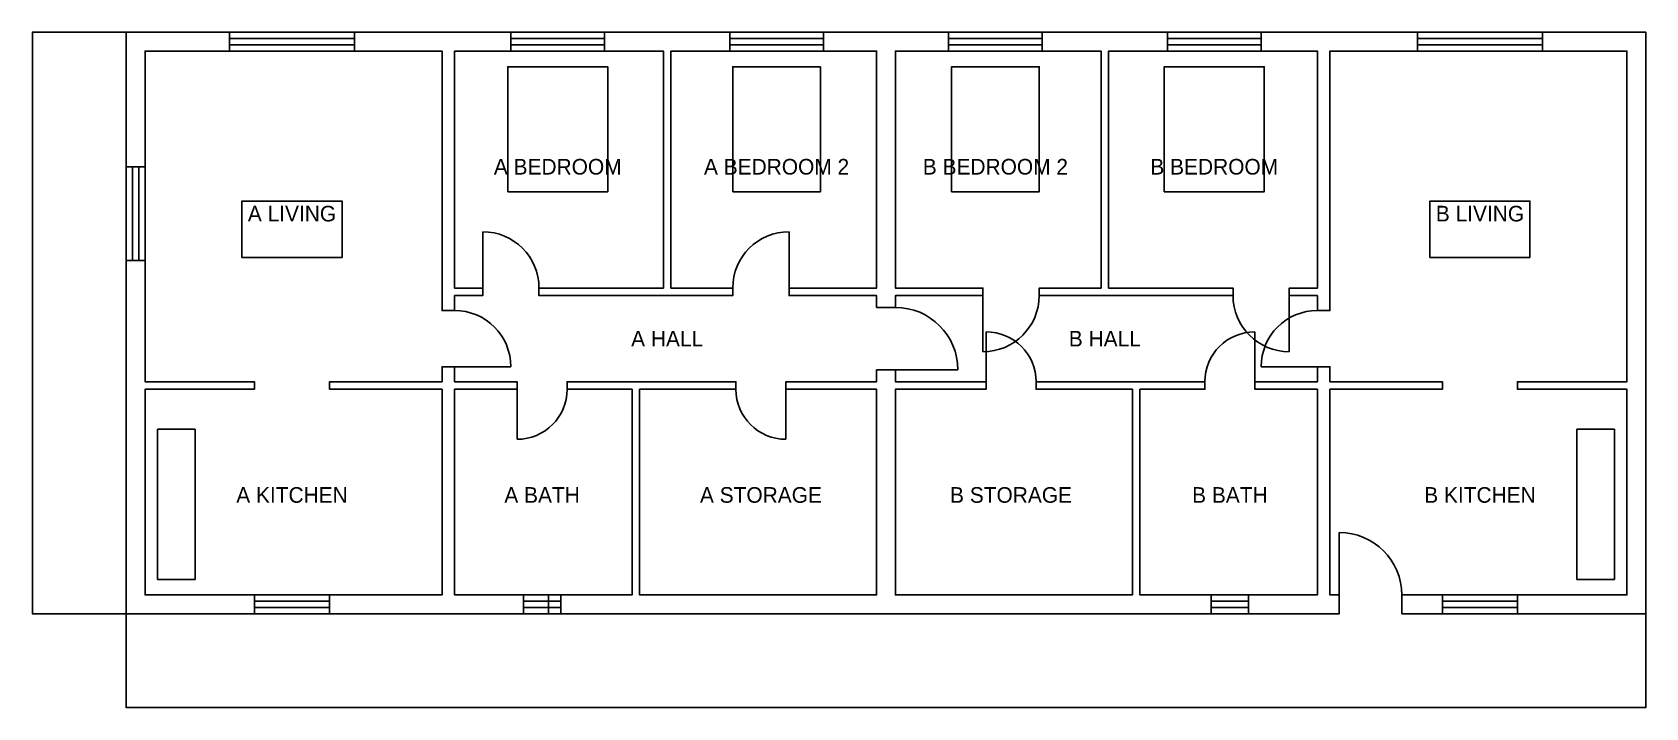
# Model space of a CAD drawing. Header units: centimetres. Extents: x 99835 to 102415, y 199835 to 200915.
import ezdxf
from ezdxf.enums import TextEntityAlignment as Align

# ---------------------------------------------------------------- set-up
doc = ezdxf.new("R2010")
doc.units = ezdxf.units.CM
for name, color, linetype in [('COTATION', 7, 'Continuous'), ('FENETRES', 7, 'Continuous'), ('MOBILIER', 7, 'Continuous'), ('MURS', 7, 'Continuous'), ('PORTES', 7, 'Continuous'), ('TEXTES', 7, 'Continuous')]:
    doc.layers.add(name, color=color, linetype=linetype)
doc.styles.add('OpenSansCondensed-Light', font='OpenSansCondensed-Light.ttf')
doc.dimstyles.new('EZDXF', dxfattribs={"dimtxt": 0.25, "dimasz": 0.175, "dimexe": 0.375, "dimexo": 0.125, "dimgap": 0.1, "dimtad": 1, "dimlfac": 100, "dimzin": 12, "dimdsep": 46, "dimtxsty": 'OpenSansCondensed-Light', "dimblk": 'ARCHTICK', "dimcen": 2.5, "dimazin": 3, "dimtfac": 0.5, "dimtmove": 2, "dimatfit": 3})

# ---------------------------------------------------------------- blocks, each defined once
blk = doc.blocks.new('_ARCHTICK')
at = {"color": 0, "linetype": 'BYBLOCK', "const_width": 0.15}
blk.add_lwpolyline([(-0.5, -0.5), (0.5, 0.5)], dxfattribs=at)

msp = doc.modelspace()

# ---------------------------------------------------------------- linework, layer by layer
at = {"layer": 'FENETRES'}
for p, q in [((100350, 200915), (100150, 200915)), ((100350, 200905), (100150, 200905)), ((100350, 200895), (100150, 200895)), ((100750, 200915), (100600, 200915)), ((100750, 200905), (100600, 200905)), ((100750, 200895), (100600, 200895)), ((101100, 200915), (100950, 200915)), ((101100, 200905), (100950, 200905)), ((101100, 200895), (100950, 200895)), ((101450, 200915), (101300, 200915)), ((101450, 200905), (101300, 200905)), ((101450, 200895), (101300, 200895)), ((101800, 200915), (101650, 200915)), ((101800, 200905), (101650, 200905)), ((101800, 200895), (101650, 200895)), ((102250, 200915), (102050, 200915)), ((102250, 200905), (102050, 200905)), ((102250, 200895), (102050, 200895)), ((100350, 200885), (100150, 200885)), ((100750, 200885), (100600, 200885)), ((101100, 200885), (100950, 200885)), ((101450, 200885), (101300, 200885)), ((101800, 200885), (101650, 200885)), ((102250, 200885), (102050, 200885)), ((99985, 200700), (99985, 200550)), ((99995, 200700), (99995, 200550)), ((100005, 200700), (100005, 200550)), ((100015, 200700), (100015, 200550)), ((100190, 200015), (100310, 200015)), ((100620, 200015), (100680, 200015)), ((101720, 200015), (101780, 200015)), ((102090, 200015), (102210, 200015)), ((100190, 200005), (100310, 200005)), ((100190, 199995), (100310, 199995)), ((100620, 200005), (100680, 200005)), ((100620, 199995), (100680, 199995)), ((101720, 200005), (101780, 200005)), ((101720, 199995), (101780, 199995)), ((102090, 200005), (102210, 200005)), ((102090, 199995), (102210, 199995)), ((100190, 199985), (100310, 199985)), ((100620, 199985), (100680, 199985)), ((101720, 199985), (101780, 199985)), ((102090, 199985), (102210, 199985))]:
    msp.add_line(p, q, dxfattribs=at)
at = {"layer": 'MOBILIER'}
for points in [[(100595, 200660), (100755, 200660), (100755, 200860), (100595, 200860)], [(100955, 200660), (101095, 200660), (101095, 200860), (100955, 200860)], [(101305, 200660), (101445, 200660), (101445, 200860), (101305, 200860)], [(101645, 200660), (101805, 200660), (101805, 200860), (101645, 200860)], [(100170, 200555), (100330, 200555), (100330, 200645), (100170, 200645)], [(102070, 200555), (102230, 200555), (102230, 200645), (102070, 200645)], [(100035, 200040), (100095, 200040), (100095, 200280), (100035, 200280)], [(102305, 200040), (102365, 200040), (102365, 200280), (102305, 200280)]]:
    msp.add_lwpolyline(points, close=True, dxfattribs=at)
at = {"layer": 'MURS'}
for points in [[(99985, 200885), (99985, 200900), (99985, 200915), (100000, 200915), (100015, 200915), (100150, 200915), (100150, 200885), (100015, 200885), (100015, 200700), (99985, 200700)], [(100490, 200915), (100510, 200915), (100600, 200915), (100600, 200885), (100510, 200885), (100510, 200506), (100555, 200506), (100555, 200494), (100510, 200494), (100510, 200470), (100490, 200470), (100490, 200494), (100490, 200506), (100490, 200885), (100350, 200885), (100350, 200915)], [(100844, 200915), (100856, 200915), (100950, 200915), (100950, 200885), (100856, 200885), (100856, 200506), (100955, 200506), (100955, 200494), (100856, 200494), (100844, 200494), (100645, 200494), (100645, 200506), (100844, 200506), (100844, 200885), (100750, 200885), (100750, 200915)], [(101185, 200915), (101200, 200915), (101215, 200915), (101300, 200915), (101300, 200885), (101215, 200885), (101215, 200506), (101355, 200506), (101355, 200494), (101215, 200494), (101215, 200475), (101185, 200475), (101185, 200494), (101045, 200494), (101045, 200506), (101185, 200506), (101185, 200885), (101100, 200885), (101100, 200915)], [(101544, 200915), (101556, 200915), (101650, 200915), (101650, 200885), (101556, 200885), (101556, 200506), (101755, 200506), (101755, 200494), (101556, 200494), (101544, 200494), (101445, 200494), (101445, 200506), (101544, 200506), (101544, 200885), (101450, 200885), (101450, 200915)], [(101890, 200915), (101910, 200915), (102050, 200915), (102050, 200885), (101910, 200885), (101910, 200506), (101910, 200494), (101910, 200470), (101890, 200470), (101890, 200494), (101845, 200494), (101845, 200506), (101890, 200506), (101890, 200885), (101800, 200885), (101800, 200915)], [(102385, 200915), (102400, 200915), (102415, 200915), (102415, 200900), (102415, 200885), (102415, 200356), (102415, 200344), (102415, 200015), (102415, 200000), (102415, 199985), (102400, 199985), (102385, 199985), (102210, 199985), (102210, 200015), (102385, 200015), (102385, 200344), (102210, 200344), (102210, 200356), (102385, 200356), (102385, 200885), (102250, 200885), (102250, 200915)], [(99985, 200356), (99985, 200550), (100015, 200550), (100015, 200356), (100190, 200356), (100190, 200344), (100015, 200344), (100015, 200015), (100190, 200015), (100190, 199985), (100015, 199985), (100000, 199985), (99985, 199985), (99985, 200000), (99985, 200015), (99985, 200344)], [(100510, 199985), (100490, 199985), (100310, 199985), (100310, 200015), (100490, 200015), (100490, 200344), (100310, 200344), (100310, 200356), (100490, 200356), (100490, 200380), (100510, 200380), (100510, 200356), (100610, 200356), (100610, 200344), (100510, 200344), (100510, 200015), (100620, 200015), (100620, 199985)], [(101606, 199985), (101594, 199985), (101215, 199985), (101200, 199985), (101185, 199985), (100806, 199985), (100794, 199985), (100680, 199985), (100680, 200015), (100794, 200015), (100794, 200344), (100690, 200344), (100690, 200356), (100794, 200356), (100806, 200356), (100960, 200356), (100960, 200344), (100806, 200344), (100806, 200015), (101185, 200015), (101185, 200344), (101040, 200344), (101040, 200356), (101185, 200356), (101185, 200375), (101215, 200375), (101215, 200356), (101360, 200356), (101360, 200344), (101215, 200344), (101215, 200015), (101594, 200015), (101594, 200344), (101440, 200344), (101440, 200356), (101594, 200356), (101606, 200356), (101710, 200356), (101710, 200344), (101606, 200344), (101606, 200015), (101720, 200015), (101720, 199985)], [(101910, 199985), (101890, 199985), (101780, 199985), (101780, 200015), (101890, 200015), (101890, 200344), (101790, 200344), (101790, 200356), (101890, 200356), (101890, 200380), (101910, 200380), (101910, 200356), (102090, 200356), (102090, 200344), (101910, 200344), (101910, 200015), (101925, 200015), (101925, 199985)], [(102025, 199985), (102025, 200015), (102090, 200015), (102090, 199985)]]:
    msp.add_lwpolyline(points, close=True, dxfattribs=at)
at = {"layer": 'PORTES'}
for p, q in [((100555, 200506), (100555, 200596)), ((101045, 200506), (101045, 200596)), ((101355, 200494), (101355, 200404)), ((101845, 200494), (101845, 200404)), ((101360, 200356), (101360, 200436)), ((101790, 200356), (101790, 200436)), ((100510, 200380), (100600, 200380)), ((101215, 200375), (101315, 200375)), ((101890, 200380), (101800, 200380)), ((100610, 200344), (100610, 200264)), ((101040, 200344), (101040, 200264)), ((101925, 200015), (101925, 200115))]:
    msp.add_line(p, q, dxfattribs=at)
for centre, radius, start, end in [((100555, 200506), 90, 0, 90), ((101045, 200506), 90, 90, -180), ((101355, 200494), 90, -90, 0), ((101845, 200494), 90, 180, -90), ((100510, 200380), 90, 0, 90), ((101215, 200375), 100, 0, 90), ((101890, 200380), 90, 90, 180), ((101360, 200356), 80, 0, 90), ((101790, 200356), 80, 90, 180), ((100610, 200344), 80, -90, 0), ((101040, 200344), 80, -180, -90), ((101925, 200015), 100, 0, 90)]:
    msp.add_arc(centre, radius, start, end, dxfattribs=at)

# ---------------------------------------------------------------- texts
at = {"layer": 'TEXTES'}
for s, p in [('A BEDROOM', (100675, 200700)), ('A BEDROOM 2', (101025, 200700)), ('B BEDROOM 2', (101375, 200700)), ('B BEDROOM', (101725, 200700)), ('A LIVING', (100250, 200625)), ('B LIVING', (102150, 200625)), ('A HALL', (100850, 200425)), ('B HALL', (101550, 200425)), ('A KITCHEN', (100250, 200175)), ('A BATH', (100650, 200175)), ('A STORAGE', (101000, 200175)), ('B STORAGE', (101400, 200175)), ('B BATH', (101750, 200175)), ('B KITCHEN', (102150, 200175))]:
    msp.add_text(s, height=25, dxfattribs=at).set_placement(p, align=Align.MIDDLE_CENTER)

# ---------------------------------------------------------------- dimensions: what is measured, and where the dimension line sits
at = {"layer": 'COTATION'}
for base, p1, p2 in [((99835, 199985), (99985, 199985), (99985, 200915)), ((100660, 199985), (100600, 199985), (100600, 200015))]:
    msp.add_linear_dim(base=base, p1=p1, p2=p2, angle=90, dimstyle='EZDXF', dxfattribs=at).render()
msp.add_linear_dim(base=(99985, 199835), p1=(99985, 199985), p2=(102415, 199985), dimstyle='EZDXF', dxfattribs=at).render()

doc.saveas('drawing.dxf')
